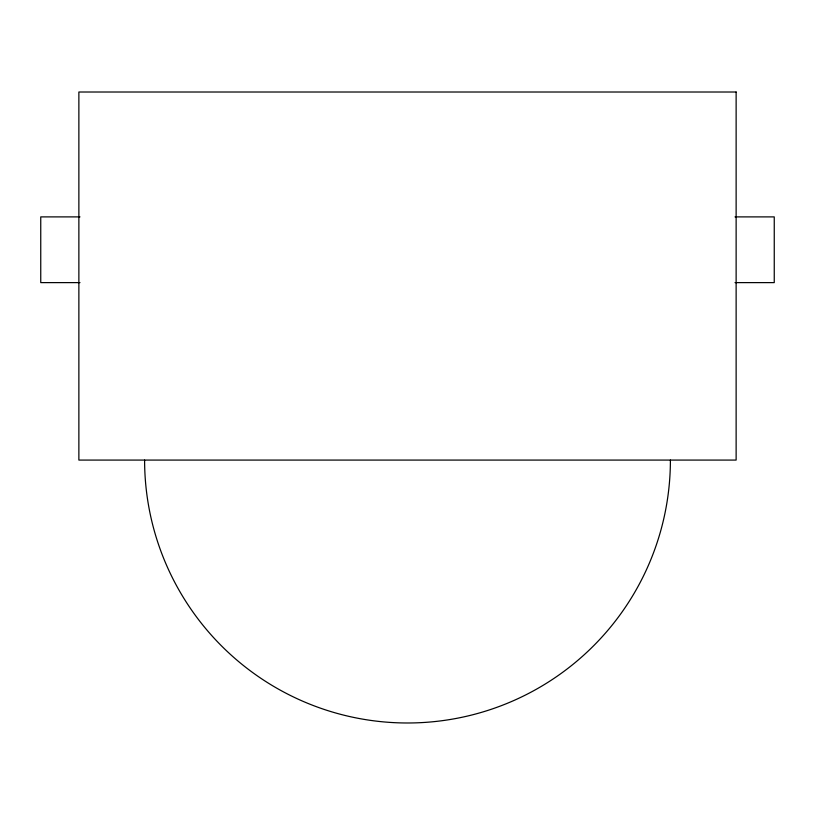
<?xml version="1.0" encoding="UTF-8"?>
<svg xmlns="http://www.w3.org/2000/svg" width="815" height="815" viewBox="0 0 815 815"><rect width="100%" height="100%" fill="white"/><g stroke="black" fill="none" stroke-linecap="round" stroke-linejoin="round"><path stroke-width="1.22" d="M79.992 216.892L40.75 216.892L40.75 282.622L79.992 282.622M735.008 216.892L774.25 216.892L774.25 282.622L735.008 282.622M670.399 460.078A262.899 262.899 0 0 1 407.5 722.986A262.899 262.899 0 0 1 144.601 460.078M736.128 92.013L78.872 92.013L78.872 460.078L736.128 460.078L736.128 92.013"/></g></svg>
